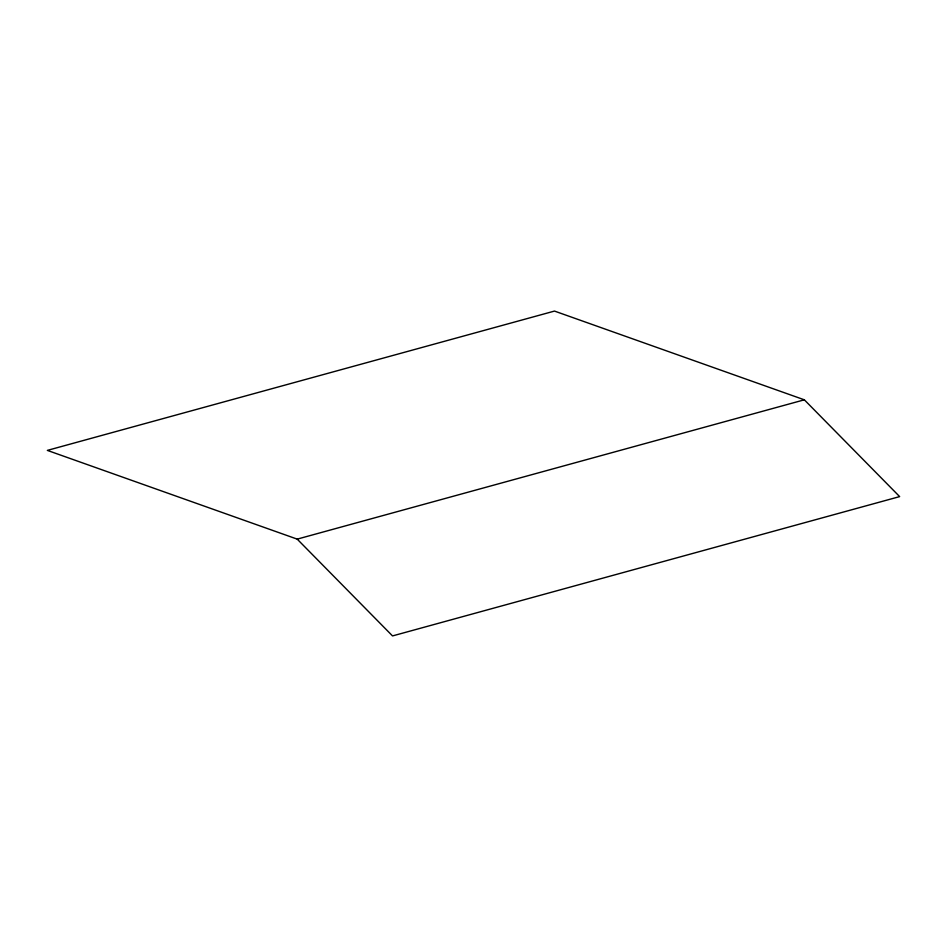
<?xml version="1.0" encoding="UTF-8"?>
<svg xmlns="http://www.w3.org/2000/svg" width="947" height="947" viewBox="0 0 947 947"><rect width="100%" height="100%" fill="white"/><g stroke="black" fill="none" stroke-linecap="round" stroke-linejoin="round"><path stroke-width="1.42" d="M297.204 539.127L804.334 399.812L899.65 496.607L392.52 635.922L297.204 539.127L47.35 450.393L554.48 311.078L804.334 399.812"/></g></svg>
